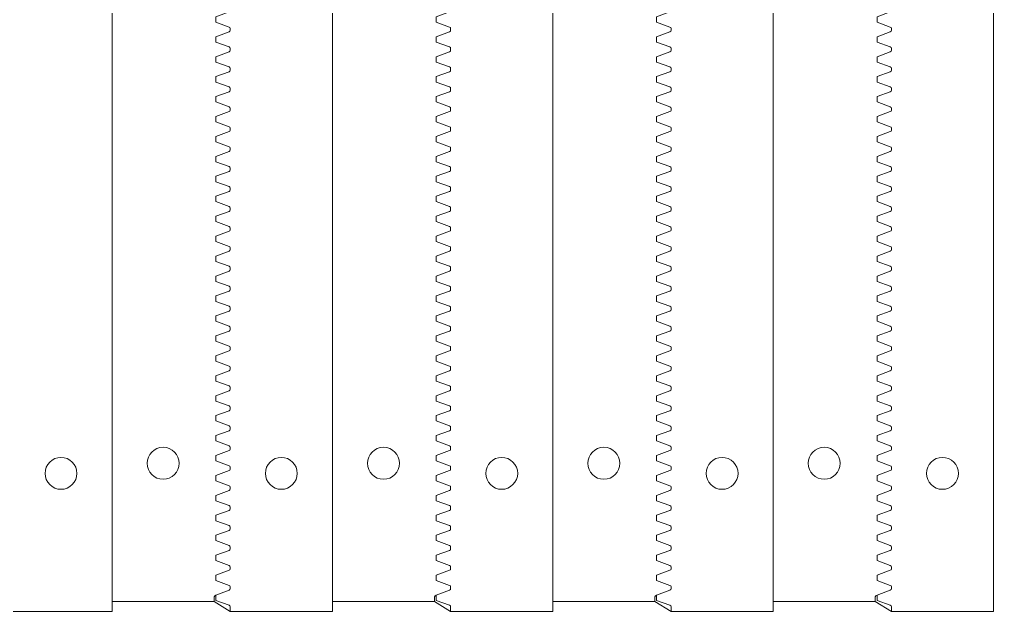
# Model space of a CAD drawing. Header units: millimetres. Extents: x -299 to 288, y -149 to 36.
# Drawn here: x 135.4 to 287.9, y -148.7 to -56 of the extents above; entities that cross this region are included whole.
import ezdxf

# ---------------------------------------------------------------- set-up
doc = ezdxf.new("R2010")
doc.units = ezdxf.units.MM
doc.header["$MEASUREMENT"] = 0
doc.layers.add('Layer 1', color=7, linetype='Continuous')

msp = doc.modelspace()

# ---------------------------------------------------------------- linework, layer by layer
at = {"layer": 'Layer 1', "color": 114, "lineweight": 9}
for points in [[(149.8602, 35.5486), (149.8602, -147.1182)], [(184.3797, 35.5486), (184.3797, -147.1182)], [(218.8992, 35.5486), (218.8992, -147.1182)], [(253.4187, 35.5486), (253.4187, -147.1182)], [(168.2152, -57.1634), (166.1297, -56.4043), (166.1297, -55.5615), (168.2152, -54.8024)], [(202.7347, -57.1634), (200.6492, -56.4043), (200.6492, -55.5615), (202.7347, -54.8024)], [(237.2542, -57.1634), (235.1687, -56.4043), (235.1687, -55.5615), (237.2542, -54.8024)], [(271.7737, -57.1634), (269.6882, -56.4043), (269.6882, -55.5615), (271.7737, -54.8024)], [(168.2152, -60.2862), (166.1297, -59.5272), (166.1297, -58.6843), (168.2152, -57.9252)], [(168.3797, -57.6903), (168.3797, -57.3983)], [(202.7347, -60.2862), (200.6492, -59.5272), (200.6492, -58.6843), (202.7347, -57.9252)], [(202.8992, -57.6903), (202.8992, -57.3983)], [(237.2542, -60.2862), (235.1687, -59.5272), (235.1687, -58.6843), (237.2542, -57.9252)], [(237.4187, -57.6903), (237.4187, -57.3983)], [(271.7737, -60.2862), (269.6882, -59.5272), (269.6882, -58.6843), (271.7737, -57.9252)], [(271.9382, -57.6903), (271.9382, -57.3983)], [(168.3797, -60.8131), (168.3797, -60.5211)], [(202.8992, -60.8131), (202.8992, -60.5211)], [(237.4187, -60.8131), (237.4187, -60.5211)], [(271.9382, -60.8131), (271.9382, -60.5211)], [(168.2152, -63.409), (166.1297, -62.65), (166.1297, -61.8071), (168.2152, -61.048)], [(202.7347, -63.409), (200.6492, -62.65), (200.6492, -61.8071), (202.7347, -61.048)], [(237.2542, -63.409), (235.1687, -62.65), (235.1687, -61.8071), (237.2542, -61.048)], [(271.7737, -63.409), (269.6882, -62.65), (269.6882, -61.8071), (271.7737, -61.048)], [(168.3797, -63.9359), (168.3797, -63.6439)], [(202.8992, -63.9359), (202.8992, -63.6439)], [(237.4187, -63.9359), (237.4187, -63.6439)], [(271.9382, -63.9359), (271.9382, -63.6439)], [(168.2152, -66.5318), (166.1297, -65.7728), (166.1297, -64.9299), (168.2152, -64.1708)], [(202.7347, -66.5318), (200.6492, -65.7728), (200.6492, -64.9299), (202.7347, -64.1708)], [(237.2542, -66.5318), (235.1687, -65.7728), (235.1687, -64.9299), (237.2542, -64.1708)], [(271.7737, -66.5318), (269.6882, -65.7728), (269.6882, -64.9299), (271.7737, -64.1708)], [(168.3797, -67.0587), (168.3797, -66.7668)], [(202.8992, -67.0587), (202.8992, -66.7668)], [(237.4187, -67.0587), (237.4187, -66.7668)], [(271.9382, -67.0587), (271.9382, -66.7668)], [(168.2152, -69.6546), (166.1297, -68.8956), (166.1297, -68.0527), (168.2152, -67.2937)], [(202.7347, -69.6546), (200.6492, -68.8956), (200.6492, -68.0527), (202.7347, -67.2937)], [(237.2542, -69.6546), (235.1687, -68.8956), (235.1687, -68.0527), (237.2542, -67.2937)], [(271.7737, -69.6546), (269.6882, -68.8956), (269.6882, -68.0527), (271.7737, -67.2937)], [(168.3797, -70.1815), (168.3797, -69.8896)], [(202.8992, -70.1815), (202.8992, -69.8896)], [(237.4187, -70.1815), (237.4187, -69.8896)], [(271.9382, -70.1815), (271.9382, -69.8896)], [(168.2152, -72.7774), (166.1297, -72.0184), (166.1297, -71.1755), (168.2152, -70.4165)], [(202.7347, -72.7774), (200.6492, -72.0184), (200.6492, -71.1755), (202.7347, -70.4165)], [(237.2542, -72.7774), (235.1687, -72.0184), (235.1687, -71.1755), (237.2542, -70.4165)], [(271.7737, -72.7774), (269.6882, -72.0184), (269.6882, -71.1755), (271.7737, -70.4165)], [(168.3797, -73.3043), (168.3797, -73.0124)], [(202.8992, -73.3043), (202.8992, -73.0124)], [(237.4187, -73.3043), (237.4187, -73.0124)], [(271.9382, -73.3043), (271.9382, -73.0124)], [(168.2152, -75.9002), (166.1297, -75.1412), (166.1297, -74.2983), (168.2152, -73.5393)], [(202.7347, -75.9002), (200.6492, -75.1412), (200.6492, -74.2983), (202.7347, -73.5393)], [(237.2542, -75.9002), (235.1687, -75.1412), (235.1687, -74.2983), (237.2542, -73.5393)], [(271.7737, -75.9002), (269.6882, -75.1412), (269.6882, -74.2983), (271.7737, -73.5393)], [(168.3797, -76.4272), (168.3797, -76.1352)], [(202.8992, -76.4272), (202.8992, -76.1352)], [(237.4187, -76.4272), (237.4187, -76.1352)], [(271.9382, -76.4272), (271.9382, -76.1352)], [(168.2152, -79.0231), (166.1297, -78.264), (166.1297, -77.4211), (168.2152, -76.6621)], [(202.7347, -79.0231), (200.6492, -78.264), (200.6492, -77.4211), (202.7347, -76.6621)], [(237.2542, -79.0231), (235.1687, -78.264), (235.1687, -77.4211), (237.2542, -76.6621)], [(271.7737, -79.0231), (269.6882, -78.264), (269.6882, -77.4211), (271.7737, -76.6621)], [(168.3797, -79.55), (168.3797, -79.258)], [(202.8992, -79.55), (202.8992, -79.258)], [(237.4187, -79.55), (237.4187, -79.258)], [(271.9382, -79.55), (271.9382, -79.258)], [(168.2152, -82.1459), (166.1297, -81.3868), (166.1297, -80.5439), (168.2152, -79.7849)], [(202.7347, -82.1459), (200.6492, -81.3868), (200.6492, -80.5439), (202.7347, -79.7849)], [(237.2542, -82.1459), (235.1687, -81.3868), (235.1687, -80.5439), (237.2542, -79.7849)], [(271.7737, -82.1459), (269.6882, -81.3868), (269.6882, -80.5439), (271.7737, -79.7849)], [(168.3797, -82.6728), (168.3797, -82.3808)], [(202.8992, -82.6728), (202.8992, -82.3808)], [(237.4187, -82.6728), (237.4187, -82.3808)], [(271.9382, -82.6728), (271.9382, -82.3808)], [(168.2152, -85.2687), (166.1297, -84.5096), (166.1297, -83.6668), (168.2152, -82.9077)], [(202.7347, -85.2687), (200.6492, -84.5096), (200.6492, -83.6668), (202.7347, -82.9077)], [(237.2542, -85.2687), (235.1687, -84.5096), (235.1687, -83.6668), (237.2542, -82.9077)], [(271.7737, -85.2687), (269.6882, -84.5096), (269.6882, -83.6668), (271.7737, -82.9077)], [(168.2152, -88.3915), (166.1297, -87.6324), (166.1297, -86.7896), (168.2152, -86.0305)], [(168.3797, -85.7956), (168.3797, -85.5036)], [(202.7347, -88.3915), (200.6492, -87.6324), (200.6492, -86.7896), (202.7347, -86.0305)], [(202.8992, -85.7956), (202.8992, -85.5036)], [(237.2542, -88.3915), (235.1687, -87.6324), (235.1687, -86.7896), (237.2542, -86.0305)], [(237.4187, -85.7956), (237.4187, -85.5036)], [(271.7737, -88.3915), (269.6882, -87.6324), (269.6882, -86.7896), (271.7737, -86.0305)], [(271.9382, -85.7956), (271.9382, -85.5036)], [(168.2152, -91.5143), (166.1297, -90.7552), (166.1297, -89.9124), (168.2152, -89.1533)], [(168.3797, -88.9184), (168.3797, -88.6264)], [(202.7347, -91.5143), (200.6492, -90.7552), (200.6492, -89.9124), (202.7347, -89.1533)], [(202.8992, -88.9184), (202.8992, -88.6264)], [(237.2542, -91.5143), (235.1687, -90.7552), (235.1687, -89.9124), (237.2542, -89.1533)], [(237.4187, -88.9184), (237.4187, -88.6264)], [(271.7737, -91.5143), (269.6882, -90.7552), (269.6882, -89.9124), (271.7737, -89.1533)], [(271.9382, -88.9184), (271.9382, -88.6264)], [(168.2152, -94.6371), (166.1297, -93.878), (166.1297, -93.0352), (168.2152, -92.2761)], [(168.3797, -92.0412), (168.3797, -91.7492)], [(202.7347, -94.6371), (200.6492, -93.878), (200.6492, -93.0352), (202.7347, -92.2761)], [(202.8992, -92.0412), (202.8992, -91.7492)], [(237.2542, -94.6371), (235.1687, -93.878), (235.1687, -93.0352), (237.2542, -92.2761)], [(237.4187, -92.0412), (237.4187, -91.7492)], [(271.7737, -94.6371), (269.6882, -93.878), (269.6882, -93.0352), (271.7737, -92.2761)], [(271.9382, -92.0412), (271.9382, -91.7492)], [(168.2152, -97.7599), (166.1297, -97.0008), (166.1297, -96.158), (168.2152, -95.3989)], [(168.3797, -95.164), (168.3797, -94.872)], [(202.7347, -97.7599), (200.6492, -97.0008), (200.6492, -96.158), (202.7347, -95.3989)], [(202.8992, -95.164), (202.8992, -94.872)], [(237.2542, -97.7599), (235.1687, -97.0008), (235.1687, -96.158), (237.2542, -95.3989)], [(237.4187, -95.164), (237.4187, -94.872)], [(271.7737, -97.7599), (269.6882, -97.0008), (269.6882, -96.158), (271.7737, -95.3989)], [(271.9382, -95.164), (271.9382, -94.872)], [(168.2152, -100.8827), (166.1297, -100.1236), (166.1297, -99.2808), (168.2152, -98.5217)], [(168.3797, -98.2868), (168.3797, -97.9948)], [(202.7347, -100.8827), (200.6492, -100.1236), (200.6492, -99.2808), (202.7347, -98.5217)], [(202.8992, -98.2868), (202.8992, -97.9948)], [(237.2542, -100.8827), (235.1687, -100.1236), (235.1687, -99.2808), (237.2542, -98.5217)], [(237.4187, -98.2868), (237.4187, -97.9948)], [(271.7737, -100.8827), (269.6882, -100.1236), (269.6882, -99.2808), (271.7737, -98.5217)], [(271.9382, -98.2868), (271.9382, -97.9948)], [(168.2152, -104.0055), (166.1297, -103.2465), (166.1297, -102.4036), (168.2152, -101.6445)], [(168.3797, -101.4096), (168.3797, -101.1176)], [(202.7347, -104.0055), (200.6492, -103.2465), (200.6492, -102.4036), (202.7347, -101.6445)], [(202.8992, -101.4096), (202.8992, -101.1176)], [(237.2542, -104.0055), (235.1687, -103.2465), (235.1687, -102.4036), (237.2542, -101.6445)], [(237.4187, -101.4096), (237.4187, -101.1176)], [(271.7737, -104.0055), (269.6882, -103.2465), (269.6882, -102.4036), (271.7737, -101.6445)], [(271.9382, -101.4096), (271.9382, -101.1176)], [(168.2152, -107.1283), (166.1297, -106.3693), (166.1297, -105.5264), (168.2152, -104.7673)], [(168.3797, -104.5324), (168.3797, -104.2404)], [(202.7347, -107.1283), (200.6492, -106.3693), (200.6492, -105.5264), (202.7347, -104.7673)], [(202.8992, -104.5324), (202.8992, -104.2404)], [(237.2542, -107.1283), (235.1687, -106.3693), (235.1687, -105.5264), (237.2542, -104.7673)], [(237.4187, -104.5324), (237.4187, -104.2404)], [(271.7737, -107.1283), (269.6882, -106.3693), (269.6882, -105.5264), (271.7737, -104.7673)], [(271.9382, -104.5324), (271.9382, -104.2404)], [(168.2152, -110.2511), (166.1297, -109.4921), (166.1297, -108.6492), (168.2152, -107.8901)], [(168.3797, -107.6552), (168.3797, -107.3632)], [(202.7347, -110.2511), (200.6492, -109.4921), (200.6492, -108.6492), (202.7347, -107.8901)], [(202.8992, -107.6552), (202.8992, -107.3632)], [(237.2542, -110.2511), (235.1687, -109.4921), (235.1687, -108.6492), (237.2542, -107.8901)], [(237.4187, -107.6552), (237.4187, -107.3632)], [(271.7737, -110.2511), (269.6882, -109.4921), (269.6882, -108.6492), (271.7737, -107.8901)], [(271.9382, -107.6552), (271.9382, -107.3632)], [(168.2152, -113.3739), (166.1297, -112.6149), (166.1297, -111.772), (168.2152, -111.013)], [(168.3797, -110.778), (168.3797, -110.486)], [(202.7347, -113.3739), (200.6492, -112.6149), (200.6492, -111.772), (202.7347, -111.013)], [(202.8992, -110.778), (202.8992, -110.486)], [(237.2542, -113.3739), (235.1687, -112.6149), (235.1687, -111.772), (237.2542, -111.013)], [(237.4187, -110.778), (237.4187, -110.486)], [(271.7737, -113.3739), (269.6882, -112.6149), (269.6882, -111.772), (271.7737, -111.013)], [(271.9382, -110.778), (271.9382, -110.486)], [(168.2152, -116.4967), (166.1297, -115.7377), (166.1297, -114.8948), (168.2152, -114.1358)], [(168.3797, -113.9008), (168.3797, -113.6089)], [(202.7347, -116.4967), (200.6492, -115.7377), (200.6492, -114.8948), (202.7347, -114.1358)], [(202.8992, -113.9008), (202.8992, -113.6089)], [(237.2542, -116.4967), (235.1687, -115.7377), (235.1687, -114.8948), (237.2542, -114.1358)], [(237.4187, -113.9008), (237.4187, -113.6089)], [(271.7737, -116.4967), (269.6882, -115.7377), (269.6882, -114.8948), (271.7737, -114.1358)], [(271.9382, -113.9008), (271.9382, -113.6089)], [(168.2152, -119.6195), (166.1297, -118.8605), (166.1297, -118.0176), (168.2152, -117.2586)], [(168.3797, -117.0236), (168.3797, -116.7317)], [(202.7347, -119.6195), (200.6492, -118.8605), (200.6492, -118.0176), (202.7347, -117.2586)], [(202.8992, -117.0236), (202.8992, -116.7317)], [(237.2542, -119.6195), (235.1687, -118.8605), (235.1687, -118.0176), (237.2542, -117.2586)], [(237.4187, -117.0236), (237.4187, -116.7317)], [(271.7737, -119.6195), (269.6882, -118.8605), (269.6882, -118.0176), (271.7737, -117.2586)], [(271.9382, -117.0236), (271.9382, -116.7317)], [(168.2152, -122.7424), (166.1297, -121.9833), (166.1297, -121.1404), (168.2152, -120.3814)], [(168.3797, -120.1465), (168.3797, -119.8545)], [(202.7347, -122.7424), (200.6492, -121.9833), (200.6492, -121.1404), (202.7347, -120.3814)], [(202.8992, -120.1465), (202.8992, -119.8545)], [(237.2542, -122.7424), (235.1687, -121.9833), (235.1687, -121.1404), (237.2542, -120.3814)], [(237.4187, -120.1465), (237.4187, -119.8545)], [(271.7737, -122.7424), (269.6882, -121.9833), (269.6882, -121.1404), (271.7737, -120.3814)], [(271.9382, -120.1465), (271.9382, -119.8545)], [(168.2152, -125.8652), (166.1297, -125.1061), (166.1297, -124.2632), (168.2152, -123.5042)], [(168.3797, -123.2693), (168.3797, -122.9773)], [(202.7347, -125.8652), (200.6492, -125.1061), (200.6492, -124.2632), (202.7347, -123.5042)], [(202.8992, -123.2693), (202.8992, -122.9773)], [(237.2542, -125.8652), (235.1687, -125.1061), (235.1687, -124.2632), (237.2542, -123.5042)], [(237.4187, -123.2693), (237.4187, -122.9773)], [(271.7737, -125.8652), (269.6882, -125.1061), (269.6882, -124.2632), (271.7737, -123.5042)], [(271.9382, -123.2693), (271.9382, -122.9773)], [(168.2152, -128.988), (166.1297, -128.2289), (166.1297, -127.3861), (168.2152, -126.627)], [(168.3797, -126.3921), (168.3797, -126.1001)], [(202.7347, -128.988), (200.6492, -128.2289), (200.6492, -127.3861), (202.7347, -126.627)], [(202.8992, -126.3921), (202.8992, -126.1001)], [(237.2542, -128.988), (235.1687, -128.2289), (235.1687, -127.3861), (237.2542, -126.627)], [(237.4187, -126.3921), (237.4187, -126.1001)], [(271.7737, -128.988), (269.6882, -128.2289), (269.6882, -127.3861), (271.7737, -126.627)], [(271.9382, -126.3921), (271.9382, -126.1001)], [(168.3797, -129.5149), (168.3797, -129.2229)], [(202.8992, -129.5149), (202.8992, -129.2229)], [(237.4187, -129.5149), (237.4187, -129.2229)], [(271.9382, -129.5149), (271.9382, -129.2229)], [(168.2152, -132.1108), (166.1297, -131.3517), (166.1297, -130.5089), (168.2152, -129.7498)], [(202.7347, -132.1108), (200.6492, -131.3517), (200.6492, -130.5089), (202.7347, -129.7498)], [(237.2542, -132.1108), (235.1687, -131.3517), (235.1687, -130.5089), (237.2542, -129.7498)], [(271.7737, -132.1108), (269.6882, -131.3517), (269.6882, -130.5089), (271.7737, -129.7498)], [(168.3797, -132.6377), (168.3797, -132.3457)], [(202.8992, -132.6377), (202.8992, -132.3457)], [(237.4187, -132.6377), (237.4187, -132.3457)], [(271.9382, -132.6377), (271.9382, -132.3457)], [(168.2152, -135.2336), (166.1297, -134.4745), (166.1297, -133.6317), (168.2152, -132.8726)], [(202.7347, -135.2336), (200.6492, -134.4745), (200.6492, -133.6317), (202.7347, -132.8726)], [(237.2542, -135.2336), (235.1687, -134.4745), (235.1687, -133.6317), (237.2542, -132.8726)], [(271.7737, -135.2336), (269.6882, -134.4745), (269.6882, -133.6317), (271.7737, -132.8726)], [(168.3797, -135.7605), (168.3797, -135.4685)], [(202.8992, -135.7605), (202.8992, -135.4685)], [(237.4187, -135.7605), (237.4187, -135.4685)], [(271.9382, -135.7605), (271.9382, -135.4685)], [(168.2152, -138.3564), (166.1297, -137.5973), (166.1297, -136.7545), (168.2152, -135.9954)], [(202.7347, -138.3564), (200.6492, -137.5973), (200.6492, -136.7545), (202.7347, -135.9954)], [(237.2542, -138.3564), (235.1687, -137.5973), (235.1687, -136.7545), (237.2542, -135.9954)], [(271.7737, -138.3564), (269.6882, -137.5973), (269.6882, -136.7545), (271.7737, -135.9954)], [(168.3797, -138.8833), (168.3797, -138.5913)], [(202.8992, -138.8833), (202.8992, -138.5913)], [(237.4187, -138.8833), (237.4187, -138.5913)], [(271.9382, -138.8833), (271.9382, -138.5913)], [(168.2152, -141.4792), (166.1297, -140.7201), (166.1297, -139.8773), (168.2152, -139.1182)], [(202.7347, -141.4792), (200.6492, -140.7201), (200.6492, -139.8773), (202.7347, -139.1182)], [(237.2542, -141.4792), (235.1687, -140.7201), (235.1687, -139.8773), (237.2542, -139.1182)], [(271.7737, -141.4792), (269.6882, -140.7201), (269.6882, -139.8773), (271.7737, -139.1182)], [(168.3797, -142.0061), (168.3797, -141.7141)], [(202.8992, -142.0061), (202.8992, -141.7141)], [(237.4187, -142.0061), (237.4187, -141.7141)], [(271.9382, -142.0061), (271.9382, -141.7141)], [(168.2152, -144.602), (166.1297, -143.8429), (166.1297, -143.0001), (168.2152, -142.241)], [(202.7347, -144.602), (200.6492, -143.8429), (200.6492, -143.0001), (202.7347, -142.241)], [(237.2542, -144.602), (235.1687, -143.8429), (235.1687, -143.0001), (237.2542, -142.241)], [(271.7737, -144.602), (269.6882, -143.8429), (269.6882, -143.0001), (271.7737, -142.241)], [(168.3797, -145.1289), (168.3797, -144.8369)], [(202.8992, -145.1289), (202.8992, -144.8369)], [(237.4187, -145.1289), (237.4187, -144.8369)], [(271.9382, -145.1289), (271.9382, -144.8369)], [(165.8602, -147.1182), (165.8603, -146.3823)], [(168.2152, -147.7248), (166.1297, -146.9657), (166.1297, -146.1229), (168.2152, -145.3638)], [(200.3797, -147.1182), (200.3798, -146.3823)], [(202.7347, -147.7248), (200.6492, -146.9657), (200.6492, -146.1229), (202.7347, -145.3638)], [(234.8992, -147.1182), (234.8993, -146.3823)], [(237.2542, -147.7248), (235.1687, -146.9657), (235.1687, -146.1229), (237.2542, -145.3638)], [(269.4187, -147.1182), (269.4188, -146.3823)], [(271.7737, -147.7248), (269.6882, -146.9657), (269.6882, -146.1229), (271.7737, -145.3638)], [(168.3797, -148.6956), (168.3797, -147.9597)], [(202.8992, -148.6956), (202.8992, -147.9597)], [(237.4187, -148.6956), (237.4187, -147.9597)], [(271.9382, -148.6956), (271.9382, -147.9597)]]:
    msp.add_lwpolyline(points, dxfattribs=at)
at = {"layer": 'Layer 1', "color": 175, "lineweight": 18}
msp.add_lwpolyline([(287.9382, 33.9712), (287.9382, -148.6956), (271.9382, -148.6956), (269.4187, -147.1182), (253.4187, -147.1182), (253.4187, -148.6956), (237.4187, -148.6956), (234.8992, -147.1182), (218.8992, -147.1182), (218.8992, -148.6956), (202.8992, -148.6956), (200.3797, -147.1182), (184.3797, -147.1182), (184.3797, -148.6956), (168.3797, -148.6956), (165.8602, -147.1182), (149.8602, -147.1182), (149.8602, -148.6956), (133.8602, -148.6956)], dxfattribs=at)
at = {"layer": 'Layer 1', "color": 114, "lineweight": 9}
for points in [[(168.3797, -57.3983), (168.3795, -57.2932), (168.3138, -57.1994), (168.2152, -57.1634)], [(168.2152, -57.9252), (168.3138, -57.8893), (168.3795, -57.7954), (168.3797, -57.6903)], [(202.8992, -57.3983), (202.899, -57.2932), (202.8333, -57.1994), (202.7347, -57.1634)], [(202.7347, -57.9252), (202.8333, -57.8893), (202.899, -57.7954), (202.8992, -57.6903)], [(237.4187, -57.3983), (237.4185, -57.2932), (237.3528, -57.1994), (237.2542, -57.1634)], [(237.2542, -57.9252), (237.3528, -57.8893), (237.4185, -57.7954), (237.4187, -57.6903)], [(271.9382, -57.3983), (271.938, -57.2932), (271.8723, -57.1994), (271.7737, -57.1634)], [(271.7737, -57.9252), (271.8723, -57.8893), (271.938, -57.7954), (271.9382, -57.6903)], [(168.3797, -60.5211), (168.3795, -60.416), (168.3138, -60.3222), (168.2152, -60.2862)], [(168.2152, -61.048), (168.3138, -61.0121), (168.3795, -60.9182), (168.3797, -60.8131)], [(202.8992, -60.5211), (202.899, -60.416), (202.8333, -60.3222), (202.7347, -60.2862)], [(202.7347, -61.048), (202.8333, -61.0121), (202.899, -60.9182), (202.8992, -60.8131)], [(237.4187, -60.5211), (237.4185, -60.416), (237.3528, -60.3222), (237.2542, -60.2862)], [(237.2542, -61.048), (237.3528, -61.0121), (237.4185, -60.9182), (237.4187, -60.8131)], [(271.9382, -60.5211), (271.938, -60.416), (271.8723, -60.3222), (271.7737, -60.2862)], [(271.7737, -61.048), (271.8723, -61.0121), (271.938, -60.9182), (271.9382, -60.8131)], [(168.3797, -63.6439), (168.3795, -63.5388), (168.3138, -63.445), (168.2152, -63.409)], [(168.2152, -64.1708), (168.3138, -64.1349), (168.3795, -64.041), (168.3797, -63.9359)], [(202.8992, -63.6439), (202.899, -63.5388), (202.8333, -63.445), (202.7347, -63.409)], [(202.7347, -64.1708), (202.8333, -64.1349), (202.899, -64.041), (202.8992, -63.9359)], [(237.4187, -63.6439), (237.4185, -63.5388), (237.3528, -63.445), (237.2542, -63.409)], [(237.2542, -64.1708), (237.3528, -64.1349), (237.4185, -64.041), (237.4187, -63.9359)], [(271.9382, -63.6439), (271.938, -63.5388), (271.8723, -63.445), (271.7737, -63.409)], [(271.7737, -64.1708), (271.8723, -64.1349), (271.938, -64.041), (271.9382, -63.9359)], [(168.3797, -66.7668), (168.3795, -66.6617), (168.3138, -66.5678), (168.2152, -66.5318)], [(168.2152, -67.2937), (168.3138, -67.2577), (168.3795, -67.1638), (168.3797, -67.0587)], [(202.8992, -66.7668), (202.899, -66.6617), (202.8333, -66.5678), (202.7347, -66.5318)], [(202.7347, -67.2937), (202.8333, -67.2577), (202.899, -67.1638), (202.8992, -67.0587)], [(237.4187, -66.7668), (237.4185, -66.6617), (237.3528, -66.5678), (237.2542, -66.5318)], [(237.2542, -67.2937), (237.3528, -67.2577), (237.4185, -67.1638), (237.4187, -67.0587)], [(271.9382, -66.7668), (271.938, -66.6617), (271.8723, -66.5678), (271.7737, -66.5318)], [(271.7737, -67.2937), (271.8723, -67.2577), (271.938, -67.1638), (271.9382, -67.0587)], [(168.3797, -69.8896), (168.3795, -69.7845), (168.3138, -69.6906), (168.2152, -69.6546)], [(168.2152, -70.4165), (168.3138, -70.3805), (168.3795, -70.2866), (168.3797, -70.1815)], [(202.8992, -69.8896), (202.899, -69.7845), (202.8333, -69.6906), (202.7347, -69.6546)], [(202.7347, -70.4165), (202.8333, -70.3805), (202.899, -70.2866), (202.8992, -70.1815)], [(237.4187, -69.8896), (237.4185, -69.7845), (237.3528, -69.6906), (237.2542, -69.6546)], [(237.2542, -70.4165), (237.3528, -70.3805), (237.4185, -70.2866), (237.4187, -70.1815)], [(271.9382, -69.8896), (271.938, -69.7845), (271.8723, -69.6906), (271.7737, -69.6546)], [(271.7737, -70.4165), (271.8723, -70.3805), (271.938, -70.2866), (271.9382, -70.1815)], [(168.3797, -73.0124), (168.3795, -72.9073), (168.3138, -72.8134), (168.2152, -72.7774)], [(202.8992, -73.0124), (202.899, -72.9073), (202.8333, -72.8134), (202.7347, -72.7774)], [(237.4187, -73.0124), (237.4185, -72.9073), (237.3528, -72.8134), (237.2542, -72.7774)], [(271.9382, -73.0124), (271.938, -72.9073), (271.8723, -72.8134), (271.7737, -72.7774)], [(168.2152, -73.5393), (168.3138, -73.5033), (168.3795, -73.4094), (168.3797, -73.3043)], [(202.7347, -73.5393), (202.8333, -73.5033), (202.899, -73.4094), (202.8992, -73.3043)], [(237.2542, -73.5393), (237.3528, -73.5033), (237.4185, -73.4094), (237.4187, -73.3043)], [(271.7737, -73.5393), (271.8723, -73.5033), (271.938, -73.4094), (271.9382, -73.3043)], [(168.3797, -76.1352), (168.3795, -76.0301), (168.3138, -75.9362), (168.2152, -75.9002)], [(202.8992, -76.1352), (202.899, -76.0301), (202.8333, -75.9362), (202.7347, -75.9002)], [(237.4187, -76.1352), (237.4185, -76.0301), (237.3528, -75.9362), (237.2542, -75.9002)], [(271.9382, -76.1352), (271.938, -76.0301), (271.8723, -75.9362), (271.7737, -75.9002)], [(168.2152, -76.6621), (168.3138, -76.6261), (168.3795, -76.5323), (168.3797, -76.4272)], [(202.7347, -76.6621), (202.8333, -76.6261), (202.899, -76.5323), (202.8992, -76.4272)], [(237.2542, -76.6621), (237.3528, -76.6261), (237.4185, -76.5323), (237.4187, -76.4272)], [(271.7737, -76.6621), (271.8723, -76.6261), (271.938, -76.5323), (271.9382, -76.4272)], [(168.3797, -79.258), (168.3795, -79.1529), (168.3138, -79.059), (168.2152, -79.0231)], [(202.8992, -79.258), (202.899, -79.1529), (202.8333, -79.059), (202.7347, -79.0231)], [(237.4187, -79.258), (237.4185, -79.1529), (237.3528, -79.059), (237.2542, -79.0231)], [(271.9382, -79.258), (271.938, -79.1529), (271.8723, -79.059), (271.7737, -79.0231)], [(168.2152, -79.7849), (168.3138, -79.7489), (168.3795, -79.6551), (168.3797, -79.55)], [(202.7347, -79.7849), (202.8333, -79.7489), (202.899, -79.6551), (202.8992, -79.55)], [(237.2542, -79.7849), (237.3528, -79.7489), (237.4185, -79.6551), (237.4187, -79.55)], [(271.7737, -79.7849), (271.8723, -79.7489), (271.938, -79.6551), (271.9382, -79.55)], [(168.3797, -82.3808), (168.3795, -82.2757), (168.3138, -82.1818), (168.2152, -82.1459)], [(202.8992, -82.3808), (202.899, -82.2757), (202.8333, -82.1818), (202.7347, -82.1459)], [(237.4187, -82.3808), (237.4185, -82.2757), (237.3528, -82.1818), (237.2542, -82.1459)], [(271.9382, -82.3808), (271.938, -82.2757), (271.8723, -82.1818), (271.7737, -82.1459)], [(168.2152, -82.9077), (168.3138, -82.8717), (168.3795, -82.7779), (168.3797, -82.6728)], [(202.7347, -82.9077), (202.8333, -82.8717), (202.899, -82.7779), (202.8992, -82.6728)], [(237.2542, -82.9077), (237.3528, -82.8717), (237.4185, -82.7779), (237.4187, -82.6728)], [(271.7737, -82.9077), (271.8723, -82.8717), (271.938, -82.7779), (271.9382, -82.6728)], [(168.3797, -85.5036), (168.3795, -85.3985), (168.3138, -85.3046), (168.2152, -85.2687)], [(202.8992, -85.5036), (202.899, -85.3985), (202.8333, -85.3046), (202.7347, -85.2687)], [(237.4187, -85.5036), (237.4185, -85.3985), (237.3528, -85.3046), (237.2542, -85.2687)], [(271.9382, -85.5036), (271.938, -85.3985), (271.8723, -85.3046), (271.7737, -85.2687)], [(168.2152, -86.0305), (168.3138, -85.9946), (168.3795, -85.9007), (168.3797, -85.7956)], [(202.7347, -86.0305), (202.8333, -85.9946), (202.899, -85.9007), (202.8992, -85.7956)], [(237.2542, -86.0305), (237.3528, -85.9946), (237.4185, -85.9007), (237.4187, -85.7956)], [(271.7737, -86.0305), (271.8723, -85.9946), (271.938, -85.9007), (271.9382, -85.7956)], [(168.3797, -88.6264), (168.3795, -88.5213), (168.3138, -88.4274), (168.2152, -88.3915)], [(202.8992, -88.6264), (202.899, -88.5213), (202.8333, -88.4274), (202.7347, -88.3915)], [(237.4187, -88.6264), (237.4185, -88.5213), (237.3528, -88.4274), (237.2542, -88.3915)], [(271.9382, -88.6264), (271.938, -88.5213), (271.8723, -88.4274), (271.7737, -88.3915)], [(168.2152, -89.1533), (168.3138, -89.1174), (168.3795, -89.0235), (168.3797, -88.9184)], [(202.7347, -89.1533), (202.8333, -89.1174), (202.899, -89.0235), (202.8992, -88.9184)], [(237.2542, -89.1533), (237.3528, -89.1174), (237.4185, -89.0235), (237.4187, -88.9184)], [(271.7737, -89.1533), (271.8723, -89.1174), (271.938, -89.0235), (271.9382, -88.9184)], [(168.3797, -91.7492), (168.3795, -91.6441), (168.3138, -91.5502), (168.2152, -91.5143)], [(202.8992, -91.7492), (202.899, -91.6441), (202.8333, -91.5502), (202.7347, -91.5143)], [(237.4187, -91.7492), (237.4185, -91.6441), (237.3528, -91.5502), (237.2542, -91.5143)], [(271.9382, -91.7492), (271.938, -91.6441), (271.8723, -91.5502), (271.7737, -91.5143)], [(168.2152, -92.2761), (168.3138, -92.2402), (168.3795, -92.1463), (168.3797, -92.0412)], [(202.7347, -92.2761), (202.8333, -92.2402), (202.899, -92.1463), (202.8992, -92.0412)], [(237.2542, -92.2761), (237.3528, -92.2402), (237.4185, -92.1463), (237.4187, -92.0412)], [(271.7737, -92.2761), (271.8723, -92.2402), (271.938, -92.1463), (271.9382, -92.0412)], [(168.3797, -94.872), (168.3795, -94.7669), (168.3138, -94.673), (168.2152, -94.6371)], [(168.2152, -95.3989), (168.3138, -95.363), (168.3795, -95.2691), (168.3797, -95.164)], [(202.8992, -94.872), (202.899, -94.7669), (202.8333, -94.673), (202.7347, -94.6371)], [(202.7347, -95.3989), (202.8333, -95.363), (202.899, -95.2691), (202.8992, -95.164)], [(237.4187, -94.872), (237.4185, -94.7669), (237.3528, -94.673), (237.2542, -94.6371)], [(237.2542, -95.3989), (237.3528, -95.363), (237.4185, -95.2691), (237.4187, -95.164)], [(271.9382, -94.872), (271.938, -94.7669), (271.8723, -94.673), (271.7737, -94.6371)], [(271.7737, -95.3989), (271.8723, -95.363), (271.938, -95.2691), (271.9382, -95.164)], [(168.3797, -97.9948), (168.3795, -97.8897), (168.3138, -97.7958), (168.2152, -97.7599)], [(168.2152, -98.5217), (168.3138, -98.4858), (168.3795, -98.3919), (168.3797, -98.2868)], [(202.8992, -97.9948), (202.899, -97.8897), (202.8333, -97.7958), (202.7347, -97.7599)], [(202.7347, -98.5217), (202.8333, -98.4858), (202.899, -98.3919), (202.8992, -98.2868)], [(237.4187, -97.9948), (237.4185, -97.8897), (237.3528, -97.7958), (237.2542, -97.7599)], [(237.2542, -98.5217), (237.3528, -98.4858), (237.4185, -98.3919), (237.4187, -98.2868)], [(271.9382, -97.9948), (271.938, -97.8897), (271.8723, -97.7958), (271.7737, -97.7599)], [(271.7737, -98.5217), (271.8723, -98.4858), (271.938, -98.3919), (271.9382, -98.2868)], [(168.3797, -101.1176), (168.3795, -101.0125), (168.3138, -100.9187), (168.2152, -100.8827)], [(168.2152, -101.6445), (168.3138, -101.6086), (168.3795, -101.5147), (168.3797, -101.4096)], [(202.8992, -101.1176), (202.899, -101.0125), (202.8333, -100.9187), (202.7347, -100.8827)], [(202.7347, -101.6445), (202.8333, -101.6086), (202.899, -101.5147), (202.8992, -101.4096)], [(237.4187, -101.1176), (237.4185, -101.0125), (237.3528, -100.9187), (237.2542, -100.8827)], [(237.2542, -101.6445), (237.3528, -101.6086), (237.4185, -101.5147), (237.4187, -101.4096)], [(271.9382, -101.1176), (271.938, -101.0125), (271.8723, -100.9187), (271.7737, -100.8827)], [(271.7737, -101.6445), (271.8723, -101.6086), (271.938, -101.5147), (271.9382, -101.4096)], [(168.3797, -104.2404), (168.3795, -104.1353), (168.3138, -104.0415), (168.2152, -104.0055)], [(168.2152, -104.7673), (168.3138, -104.7314), (168.3795, -104.6375), (168.3797, -104.5324)], [(202.8992, -104.2404), (202.899, -104.1353), (202.8333, -104.0415), (202.7347, -104.0055)], [(202.7347, -104.7673), (202.8333, -104.7314), (202.899, -104.6375), (202.8992, -104.5324)], [(237.4187, -104.2404), (237.4185, -104.1353), (237.3528, -104.0415), (237.2542, -104.0055)], [(237.2542, -104.7673), (237.3528, -104.7314), (237.4185, -104.6375), (237.4187, -104.5324)], [(271.9382, -104.2404), (271.938, -104.1353), (271.8723, -104.0415), (271.7737, -104.0055)], [(271.7737, -104.7673), (271.8723, -104.7314), (271.938, -104.6375), (271.9382, -104.5324)], [(168.3797, -107.3632), (168.3795, -107.2581), (168.3138, -107.1643), (168.2152, -107.1283)], [(168.2152, -107.8901), (168.3138, -107.8542), (168.3795, -107.7603), (168.3797, -107.6552)], [(202.8992, -107.3632), (202.899, -107.2581), (202.8333, -107.1643), (202.7347, -107.1283)], [(202.7347, -107.8901), (202.8333, -107.8542), (202.899, -107.7603), (202.8992, -107.6552)], [(237.4187, -107.3632), (237.4185, -107.2581), (237.3528, -107.1643), (237.2542, -107.1283)], [(237.2542, -107.8901), (237.3528, -107.8542), (237.4185, -107.7603), (237.4187, -107.6552)], [(271.9382, -107.3632), (271.938, -107.2581), (271.8723, -107.1643), (271.7737, -107.1283)], [(271.7737, -107.8901), (271.8723, -107.8542), (271.938, -107.7603), (271.9382, -107.6552)], [(168.3797, -110.486), (168.3795, -110.3809), (168.3138, -110.2871), (168.2152, -110.2511)], [(168.2152, -111.013), (168.3138, -110.977), (168.3795, -110.8831), (168.3797, -110.778)], [(202.8992, -110.486), (202.899, -110.3809), (202.8333, -110.2871), (202.7347, -110.2511)], [(202.7347, -111.013), (202.8333, -110.977), (202.899, -110.8831), (202.8992, -110.778)], [(237.4187, -110.486), (237.4185, -110.3809), (237.3528, -110.2871), (237.2542, -110.2511)], [(237.2542, -111.013), (237.3528, -110.977), (237.4185, -110.8831), (237.4187, -110.778)], [(271.9382, -110.486), (271.938, -110.3809), (271.8723, -110.2871), (271.7737, -110.2511)], [(271.7737, -111.013), (271.8723, -110.977), (271.938, -110.8831), (271.9382, -110.778)], [(168.3797, -113.6089), (168.3795, -113.5038), (168.3138, -113.4099), (168.2152, -113.3739)], [(168.2152, -114.1358), (168.3138, -114.0998), (168.3795, -114.0059), (168.3797, -113.9008)], [(202.8992, -113.6089), (202.899, -113.5038), (202.8333, -113.4099), (202.7347, -113.3739)], [(202.7347, -114.1358), (202.8333, -114.0998), (202.899, -114.0059), (202.8992, -113.9008)], [(237.4187, -113.6089), (237.4185, -113.5038), (237.3528, -113.4099), (237.2542, -113.3739)], [(237.2542, -114.1358), (237.3528, -114.0998), (237.4185, -114.0059), (237.4187, -113.9008)], [(271.9382, -113.6089), (271.938, -113.5038), (271.8723, -113.4099), (271.7737, -113.3739)], [(271.7737, -114.1358), (271.8723, -114.0998), (271.938, -114.0059), (271.9382, -113.9008)], [(168.3797, -116.7317), (168.3795, -116.6266), (168.3138, -116.5327), (168.2152, -116.4967)], [(168.2152, -117.2586), (168.3138, -117.2226), (168.3795, -117.1287), (168.3797, -117.0236)], [(202.8992, -116.7317), (202.899, -116.6266), (202.8333, -116.5327), (202.7347, -116.4967)], [(202.7347, -117.2586), (202.8333, -117.2226), (202.899, -117.1287), (202.8992, -117.0236)], [(237.4187, -116.7317), (237.4185, -116.6266), (237.3528, -116.5327), (237.2542, -116.4967)], [(237.2542, -117.2586), (237.3528, -117.2226), (237.4185, -117.1287), (237.4187, -117.0236)], [(271.9382, -116.7317), (271.938, -116.6266), (271.8723, -116.5327), (271.7737, -116.4967)], [(271.7737, -117.2586), (271.8723, -117.2226), (271.938, -117.1287), (271.9382, -117.0236)], [(168.3797, -119.8545), (168.3795, -119.7494), (168.3138, -119.6555), (168.2152, -119.6195)], [(168.2152, -120.3814), (168.3138, -120.3454), (168.3795, -120.2516), (168.3797, -120.1465)], [(202.8992, -119.8545), (202.899, -119.7494), (202.8333, -119.6555), (202.7347, -119.6195)], [(202.7347, -120.3814), (202.8333, -120.3454), (202.899, -120.2516), (202.8992, -120.1465)], [(237.4187, -119.8545), (237.4185, -119.7494), (237.3528, -119.6555), (237.2542, -119.6195)], [(237.2542, -120.3814), (237.3528, -120.3454), (237.4185, -120.2516), (237.4187, -120.1465)], [(271.9382, -119.8545), (271.938, -119.7494), (271.8723, -119.6555), (271.7737, -119.6195)], [(271.7737, -120.3814), (271.8723, -120.3454), (271.938, -120.2516), (271.9382, -120.1465)], [(168.3797, -122.9773), (168.3795, -122.8722), (168.3138, -122.7783), (168.2152, -122.7424)], [(168.2152, -123.5042), (168.3138, -123.4682), (168.3795, -123.3744), (168.3797, -123.2693)], [(202.8992, -122.9773), (202.899, -122.8722), (202.8333, -122.7783), (202.7347, -122.7424)], [(202.7347, -123.5042), (202.8333, -123.4682), (202.899, -123.3744), (202.8992, -123.2693)], [(237.4187, -122.9773), (237.4185, -122.8722), (237.3528, -122.7783), (237.2542, -122.7424)], [(237.2542, -123.5042), (237.3528, -123.4682), (237.4185, -123.3744), (237.4187, -123.2693)], [(271.9382, -122.9773), (271.938, -122.8722), (271.8723, -122.7783), (271.7737, -122.7424)], [(271.7737, -123.5042), (271.8723, -123.4682), (271.938, -123.3744), (271.9382, -123.2693)], [(168.3797, -126.1001), (168.3795, -125.995), (168.3138, -125.9011), (168.2152, -125.8652)], [(168.2152, -126.627), (168.3138, -126.591), (168.3795, -126.4972), (168.3797, -126.3921)], [(202.8992, -126.1001), (202.899, -125.995), (202.8333, -125.9011), (202.7347, -125.8652)], [(202.7347, -126.627), (202.8333, -126.591), (202.899, -126.4972), (202.8992, -126.3921)], [(237.4187, -126.1001), (237.4185, -125.995), (237.3528, -125.9011), (237.2542, -125.8652)], [(237.2542, -126.627), (237.3528, -126.591), (237.4185, -126.4972), (237.4187, -126.3921)], [(271.9382, -126.1001), (271.938, -125.995), (271.8723, -125.9011), (271.7737, -125.8652)], [(271.7737, -126.627), (271.8723, -126.591), (271.938, -126.4972), (271.9382, -126.3921)], [(168.3797, -129.2229), (168.3795, -129.1178), (168.3138, -129.0239), (168.2152, -128.988)], [(168.2152, -129.7498), (168.3138, -129.7138), (168.3795, -129.62), (168.3797, -129.5149)], [(202.8992, -129.2229), (202.899, -129.1178), (202.8333, -129.0239), (202.7347, -128.988)], [(202.7347, -129.7498), (202.8333, -129.7138), (202.899, -129.62), (202.8992, -129.5149)], [(237.4187, -129.2229), (237.4185, -129.1178), (237.3528, -129.0239), (237.2542, -128.988)], [(237.2542, -129.7498), (237.3528, -129.7138), (237.4185, -129.62), (237.4187, -129.5149)], [(271.9382, -129.2229), (271.938, -129.1178), (271.8723, -129.0239), (271.7737, -128.988)], [(271.7737, -129.7498), (271.8723, -129.7138), (271.938, -129.62), (271.9382, -129.5149)], [(168.3797, -132.3457), (168.3795, -132.2406), (168.3138, -132.1467), (168.2152, -132.1108)], [(168.2152, -132.8726), (168.3138, -132.8367), (168.3795, -132.7428), (168.3797, -132.6377)], [(202.8992, -132.3457), (202.899, -132.2406), (202.8333, -132.1467), (202.7347, -132.1108)], [(202.7347, -132.8726), (202.8333, -132.8367), (202.899, -132.7428), (202.8992, -132.6377)], [(237.4187, -132.3457), (237.4185, -132.2406), (237.3528, -132.1467), (237.2542, -132.1108)], [(237.2542, -132.8726), (237.3528, -132.8367), (237.4185, -132.7428), (237.4187, -132.6377)], [(271.9382, -132.3457), (271.938, -132.2406), (271.8723, -132.1467), (271.7737, -132.1108)], [(271.7737, -132.8726), (271.8723, -132.8367), (271.938, -132.7428), (271.9382, -132.6377)], [(168.3797, -135.4685), (168.3795, -135.3634), (168.3138, -135.2695), (168.2152, -135.2336)], [(168.2152, -135.9954), (168.3138, -135.9595), (168.3795, -135.8656), (168.3797, -135.7605)], [(202.8992, -135.4685), (202.899, -135.3634), (202.8333, -135.2695), (202.7347, -135.2336)], [(202.7347, -135.9954), (202.8333, -135.9595), (202.899, -135.8656), (202.8992, -135.7605)], [(237.4187, -135.4685), (237.4185, -135.3634), (237.3528, -135.2695), (237.2542, -135.2336)], [(237.2542, -135.9954), (237.3528, -135.9595), (237.4185, -135.8656), (237.4187, -135.7605)], [(271.9382, -135.4685), (271.938, -135.3634), (271.8723, -135.2695), (271.7737, -135.2336)], [(271.7737, -135.9954), (271.8723, -135.9595), (271.938, -135.8656), (271.9382, -135.7605)], [(168.3797, -138.5913), (168.3795, -138.4862), (168.3138, -138.3923), (168.2152, -138.3564)], [(202.8992, -138.5913), (202.899, -138.4862), (202.8333, -138.3923), (202.7347, -138.3564)], [(237.4187, -138.5913), (237.4185, -138.4862), (237.3528, -138.3923), (237.2542, -138.3564)], [(271.9382, -138.5913), (271.938, -138.4862), (271.8723, -138.3923), (271.7737, -138.3564)], [(168.2152, -139.1182), (168.3138, -139.0823), (168.3795, -138.9884), (168.3797, -138.8833)], [(202.7347, -139.1182), (202.8333, -139.0823), (202.899, -138.9884), (202.8992, -138.8833)], [(237.2542, -139.1182), (237.3528, -139.0823), (237.4185, -138.9884), (237.4187, -138.8833)], [(271.7737, -139.1182), (271.8723, -139.0823), (271.938, -138.9884), (271.9382, -138.8833)], [(168.3797, -141.7141), (168.3795, -141.609), (168.3138, -141.5151), (168.2152, -141.4792)], [(202.8992, -141.7141), (202.899, -141.609), (202.8333, -141.5151), (202.7347, -141.4792)], [(237.4187, -141.7141), (237.4185, -141.609), (237.3528, -141.5151), (237.2542, -141.4792)], [(271.9382, -141.7141), (271.938, -141.609), (271.8723, -141.5151), (271.7737, -141.4792)], [(168.2152, -142.241), (168.3138, -142.2051), (168.3795, -142.1112), (168.3797, -142.0061)], [(202.7347, -142.241), (202.8333, -142.2051), (202.899, -142.1112), (202.8992, -142.0061)], [(237.2542, -142.241), (237.3528, -142.2051), (237.4185, -142.1112), (237.4187, -142.0061)], [(271.7737, -142.241), (271.8723, -142.2051), (271.938, -142.1112), (271.9382, -142.0061)], [(168.3797, -144.8369), (168.3795, -144.7318), (168.3138, -144.6379), (168.2152, -144.602)], [(202.8992, -144.8369), (202.899, -144.7318), (202.8333, -144.6379), (202.7347, -144.602)], [(237.4187, -144.8369), (237.4185, -144.7318), (237.3528, -144.6379), (237.2542, -144.602)], [(271.9382, -144.8369), (271.938, -144.7318), (271.8723, -144.6379), (271.7737, -144.602)], [(165.8603, -146.3823), (165.8604, -146.2772), (166.031, -146.1589), (166.1297, -146.1229)], [(168.2152, -145.3638), (168.3138, -145.3279), (168.3795, -145.234), (168.3797, -145.1289)], [(200.3798, -146.3823), (200.3799, -146.2772), (200.5505, -146.1589), (200.6492, -146.1229)], [(202.7347, -145.3638), (202.8333, -145.3279), (202.899, -145.234), (202.8992, -145.1289)], [(234.8993, -146.3823), (234.8994, -146.2772), (235.07, -146.1589), (235.1687, -146.1229)], [(237.2542, -145.3638), (237.3528, -145.3279), (237.4185, -145.234), (237.4187, -145.1289)], [(269.4188, -146.3823), (269.4189, -146.2772), (269.5895, -146.1589), (269.6882, -146.1229)], [(271.7737, -145.3638), (271.8723, -145.3279), (271.938, -145.234), (271.9382, -145.1289)], [(168.3797, -147.9597), (168.3795, -147.8546), (168.3138, -147.7608), (168.2152, -147.7248)], [(202.8992, -147.9597), (202.899, -147.8546), (202.8333, -147.7608), (202.7347, -147.7248)], [(237.4187, -147.9597), (237.4185, -147.8546), (237.3528, -147.7608), (237.2542, -147.7248)], [(271.9382, -147.9597), (271.938, -147.8546), (271.8723, -147.7608), (271.7737, -147.7248)]]:
    msp.add_open_spline(points, degree=3, dxfattribs=at)
at = {"layer": 'Layer 1', "color": 240, "lineweight": 9}
for points in [[(157.8604, -122.9842), (159.2411, -122.9842), (160.3604, -124.1035), (160.3604, -125.4842), (160.3604, -126.8649), (159.2411, -127.9842), (157.8604, -127.9842), (156.4797, -127.9842), (155.3604, -126.8649), (155.3604, -125.4842), (155.3604, -124.1035), (156.4797, -122.9842), (157.8604, -122.9842)], [(192.3799, -122.9842), (193.7606, -122.9842), (194.8799, -124.1035), (194.8799, -125.4842), (194.8799, -126.8649), (193.7606, -127.9842), (192.3799, -127.9842), (190.9992, -127.9842), (189.8799, -126.8649), (189.8799, -125.4842), (189.8799, -124.1035), (190.9992, -122.9842), (192.3799, -122.9842)], [(226.8994, -122.9842), (228.2801, -122.9842), (229.3994, -124.1035), (229.3994, -125.4842), (229.3994, -126.8649), (228.2801, -127.9842), (226.8994, -127.9842), (225.5187, -127.9842), (224.3994, -126.8649), (224.3994, -125.4842), (224.3994, -124.1035), (225.5187, -122.9842), (226.8994, -122.9842)], [(261.4189, -122.9842), (262.7996, -122.9842), (263.9189, -124.1035), (263.9189, -125.4842), (263.9189, -126.8649), (262.7996, -127.9842), (261.4189, -127.9842), (260.0382, -127.9842), (258.9189, -126.8649), (258.9189, -125.4842), (258.9189, -124.1035), (260.0382, -122.9842), (261.4189, -122.9842)], [(141.86, -124.5616), (140.4793, -124.5616), (139.36, -125.6809), (139.36, -127.0616), (139.36, -128.4423), (140.4793, -129.5616), (141.86, -129.5616), (143.2407, -129.5616), (144.36, -128.4423), (144.36, -127.0616), (144.36, -125.6809), (143.2407, -124.5616), (141.86, -124.5616)], [(176.3795, -124.5616), (174.9988, -124.5616), (173.8795, -125.6809), (173.8795, -127.0616), (173.8795, -128.4423), (174.9988, -129.5616), (176.3795, -129.5616), (177.7602, -129.5616), (178.8795, -128.4423), (178.8795, -127.0616), (178.8795, -125.6809), (177.7602, -124.5616), (176.3795, -124.5616)], [(210.899, -124.5616), (209.5183, -124.5616), (208.399, -125.6809), (208.399, -127.0616), (208.399, -128.4423), (209.5183, -129.5616), (210.899, -129.5616), (212.2797, -129.5616), (213.399, -128.4423), (213.399, -127.0616), (213.399, -125.6809), (212.2797, -124.5616), (210.899, -124.5616)], [(245.4185, -124.5616), (244.0378, -124.5616), (242.9185, -125.6809), (242.9185, -127.0616), (242.9185, -128.4423), (244.0378, -129.5616), (245.4185, -129.5616), (246.7992, -129.5616), (247.9185, -128.4423), (247.9185, -127.0616), (247.9185, -125.6809), (246.7992, -124.5616), (245.4185, -124.5616)], [(279.938, -124.5616), (278.5573, -124.5616), (277.438, -125.6809), (277.438, -127.0616), (277.438, -128.4423), (278.5573, -129.5616), (279.938, -129.5616), (281.3187, -129.5616), (282.438, -128.4423), (282.438, -127.0616), (282.438, -125.6809), (281.3187, -124.5616), (279.938, -124.5616)]]:
    msp.add_open_spline(points, degree=3, knots=[0, 0, 0, 0, 1, 1, 1, 2, 2, 2, 3, 3, 3, 4, 4, 4, 4], dxfattribs=at)

doc.saveas('drawing.dxf')
